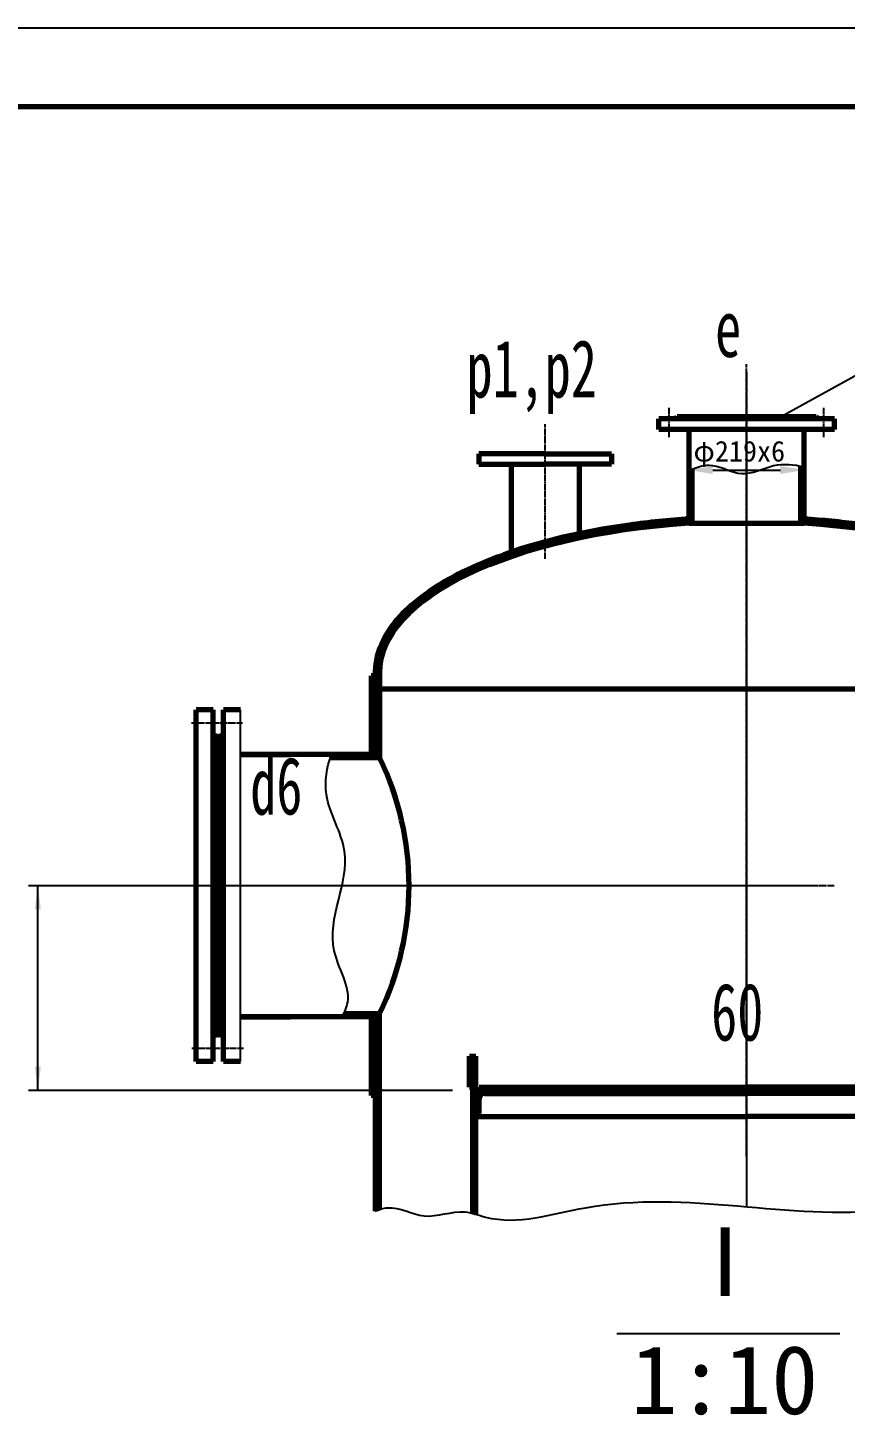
# Model space of a CAD drawing. Header units: millimetres. Extents: x -23892 to 57527, y -540 to 34444.
# Drawn here: x 7192 to 11313, y 25823 to 32814 of the extents above; entities that cross this region are included whole.
import ezdxf

# ---------------------------------------------------------------- set-up
doc = ezdxf.new("R2010")
doc.units = ezdxf.units.MM
doc.linetypes.add('EB_DASHDOT', pattern=[39, 30, -3, 3, -3])
doc.layers.get('0').update_dxf_attribs({"lineweight": 0})
for name, color, linetype, lineweight in [('CAXA0', 7, 'Continuous', 70), ('CAXA1', 1, 'EB_DASHDOT', 25), ('CAXA3', 7, 'Continuous', 25), ('CAXA4', 3, 'Continuous', 25)]:
    doc.layers.add(name, color=color, linetype=linetype, lineweight=lineweight)
doc.styles.get("Standard").update_dxf_attribs({"font": ''})
doc.styles.add('UserTxtStyle1', font='', dxfattribs={"width": 0.667})
doc.styles.get('Standard').set_extended_font_data('FangSong')
doc.styles.get('UserTxtStyle1').set_extended_font_data('FangSong')

msp = doc.modelspace()

# ---------------------------------------------------------------- hatches: boundary and pattern name
at = {"layer": 'CAXA0', "linetype": 'Continuous', "lineweight": 25}
for color, points in [(0, [(10978.9137, 30842.9826), (10978.7917, 30844.5337), (10978.4284, 30846.0465), (10977.8331, 30847.484), (10977.0201, 30848.8105), (10976.0097, 30849.9936), (10974.8266, 30851.004), (10973.5, 30851.817), (10972.0626, 30852.4124), (10970.5498, 30852.7756), (10968.9987, 30852.8976), (10967.4477, 30852.7756), (10965.9348, 30852.4124), (10964.4974, 30851.817), (10963.1708, 30851.004), (10961.9877, 30849.9936), (10960.9773, 30848.8105), (10960.1644, 30847.484), (10959.569, 30846.0465), (10959.2058, 30844.5337), (10959.0837, 30842.9826), (10959.2058, 30841.4316), (10959.569, 30839.9187), (10960.1644, 30838.4813), (10960.9773, 30837.1547), (10961.9877, 30835.9717), (10963.1708, 30834.9612), (10964.4974, 30834.1483), (10965.9348, 30833.5529), (10967.4477, 30833.1897), (10968.9987, 30833.0676), (10970.5498, 30833.1897), (10972.0626, 30833.5529), (10973.5, 30834.1483), (10974.8266, 30834.9612), (10976.0097, 30835.9717), (10977.0201, 30837.1547), (10977.8331, 30838.4813), (10978.4284, 30839.9187), (10978.7917, 30841.4316)]), (3, [(7243.603, 28491.0468), (7258.4755, 28372.0667), (7228.7305, 28372.0667)]), (3, [(7243.603, 27459.8899), (7258.4755, 27578.87), (7228.7305, 27578.87)])]:
    msp.add_hatch(color=color, dxfattribs=at).paths.add_polyline_path(points, flags=0)

# ---------------------------------------------------------------- linework, layer by layer
at = {"lineweight": 70}
for p, q in [((9800.5144, 30667.4358), (9466.4806, 30667.4358)), ((9466.4806, 30667.4358), (9466.4806, 30614.6254)), ((9800.5144, 30667.4358), (10134.5482, 30667.4358)), ((10134.5482, 30667.4358), (10134.5482, 30614.6254)), ((9466.4806, 30614.6254), (9800.5144, 30614.6254)), ((9628.7795, 30614.6254), (9628.7795, 30168.0624)), ((10134.5482, 30614.6254), (9800.5144, 30614.6254)), ((9972.2493, 30614.6254), (9972.2493, 30243.0151))]:
    msp.add_line(p, q, dxfattribs=at)
for start_param, end_param in [(4.869462646, 6.283185307), (3.141592654, 4.555315315)]:
    msp.add_ellipse((10816.0635, 29564.5169), major_axis=(-1850.8026, 0), ratio=0.411896361, start_param=start_param, end_param=end_param, dxfattribs=at)
for points, knots in [([(10526.5451, 30338.6485), (10424.6913, 30332.0346), (10324.1508, 30321.9444), (10040.5958, 30282.8948), (9864.6706, 30245.1411), (9549.3503, 30148.7688), (9410.0034, 30090.1872), (9181.1617, 29957.2329), (9091.6004, 29882.9), (8993.9608, 29753.3474), (8967.9286, 29701.2827), (8947.6203, 29620.4502), (8944.1088, 29592.4854), (8944.1088, 29564.5169)], [4.868717437, 4.868717437, 4.868717437, 4.868717437, 5.035046871, 5.035046871, 5.350759583, 5.350759583, 5.666472296, 5.666472296, 5.982185008, 5.982185008, 6.180068093, 6.180068093, 6.283185307, 6.283185307, 6.283185307, 6.283185307]), ([(12688.0181, 29564.5169), (12688.0181, 29607.2209), (12679.8057, 29649.8968), (12647.6151, 29733.4142), (12623.6748, 29774.2628), (12529.8486, 29892.9097), (12437.886, 29966.6587), (12204.7114, 30098.2184), (12063.4432, 30155.9839), (11744.9611, 30250.5257), (11567.7968, 30287.2666), (11291.1764, 30323.6096), (11198.9308, 30332.589), (11105.5819, 30338.6484)], [3.141592654, 3.141592654, 3.141592654, 3.141592654, 3.299037981, 3.299037981, 3.456483308, 3.456483308, 3.772196021, 3.772196021, 4.087908733, 4.087908733, 4.403621446, 4.403621446, 4.556060804, 4.556060804, 4.556060804, 4.556060804])]:
    msp.add_open_spline(points, degree=3, knots=knots, dxfattribs=at)
at = {"layer": 'CAXA0', "linetype": 'Continuous', "lineweight": 70}
for p, q in [((1621.9579, 32417.7475), (23791.9295, 32417.7475)), ((10373.1928, 30790.1026), (10373.1928, 30842.9826)), ((11258.9341, 30842.9826), (10373.1928, 30842.9826)), ((10455.157, 30842.9826), (10465.733, 30853.5586)), ((11166.394, 30853.5586), (10465.733, 30853.5586)), ((11176.97, 30842.9826), (11166.394, 30853.5586)), ((11258.9341, 30790.1026), (11258.9341, 30842.9826)), ((11258.9341, 30790.1026), (10373.1928, 30790.1026)), ((10526.5451, 30317.4708), (10526.5451, 30790.1026)), ((11105.5819, 30317.4708), (11105.5819, 30790.1026)), ((10542.4091, 30317.4708), (10542.4091, 30590.1516)), ((11089.7179, 30317.4708), (11089.7179, 30604.9864)), ((10526.5451, 30317.4708), (11105.5819, 30317.4708)), ((8944.1088, 29548.6528), (8922.9568, 29548.6528)), ((8922.9568, 29548.6528), (8922.9568, 29152.0523)), ((8944.1088, 29564.5169), (8944.1088, 29152.0523)), ((8965.2608, 29564.5169), (8965.2608, 29136.1883)), ((8965.2608, 29483.3519), (12666.8661, 29483.3519)), ((8126.6774, 29376.7926), (8042.0693, 29376.7926)), ((8042.0693, 27605.3101), (8042.0693, 29376.7926)), ((8126.6774, 27605.3101), (8126.6774, 29376.7926)), ((8179.5575, 27605.3101), (8179.5575, 29376.7926)), ((8264.1656, 29376.7926), (8179.5575, 29376.7926)), ((8146.5074, 29244.5924), (8127.1817, 29244.5924)), ((8153.1175, 27744.1203), (8153.1175, 29237.9824)), ((8179.5564, 29244.5924), (8159.7275, 29244.5924)), ((8264.1656, 29152.0523), (8517.4203, 29152.0523)), ((8965.2608, 29152.0523), (8264.1656, 29152.0523)), ((8965.2608, 29136.1883), (8717.1891, 29136.1883)), ((8264.1656, 27830.0504), (8517.4203, 27830.0504)), ((8965.2608, 27830.0504), (8264.1656, 27830.0504)), ((8965.2608, 27845.9144), (8785.2222, 27845.9144)), ((8922.9568, 27830.0504), (8922.9568, 27433.4498)), ((8944.1088, 27830.0504), (8944.1088, 26850.471)), ((8965.2608, 26859.1503), (8965.2608, 27845.9144)), ((8146.5074, 27737.5103), (8126.5545, 27737.5103)), ((8179.5894, 27737.5103), (8159.7275, 27737.5103)), ((9420.0295, 27631.7501), (9451.7575, 27631.7501)), ((9420.0295, 27475.7539), (9420.0295, 27631.7501)), ((9435.8935, 26839.7498), (9435.8935, 27631.7501)), ((9451.7575, 26835.3997), (9451.7575, 27631.7501)), ((8126.6774, 27605.3101), (8042.0693, 27605.3101)), ((8264.1656, 27605.3101), (8179.5575, 27605.3101)), ((8944.1088, 27433.4498), (8922.9568, 27433.4498)), ((9420.0295, 27475.7539), (9435.8935, 27475.7539)), ((9451.7575, 27459.8899), (10816.0635, 27459.8899)), ((9467.6215, 27475.7539), (10816.0635, 27475.7539)), ((9467.6215, 27459.8899), (9467.6215, 27475.7539)), ((9467.6215, 27343.5537), (9467.6215, 27417.5858)), ((9494.0616, 27444.0258), (10816.0635, 27444.0258)), ((12164.5054, 27475.7539), (10816.0635, 27475.7539)), ((12180.3694, 27459.8899), (10816.0635, 27459.8899)), ((12138.0654, 27444.0258), (10816.0635, 27444.0258)), ((9451.7575, 27327.6897), (10816.0635, 27327.6897)), ((12666.8661, 27327.6897), (10816.0635, 27327.6897))]:
    msp.add_line(p, q, dxfattribs=at)
at = {"layer": 'CAXA0', "color": 0, "linetype": 'Continuous', "lineweight": 25}
for p, q in [((10968.9987, 30842.9826), (12376.266, 31623.4423)), ((10526.5451, 30572.6143), (10542.4091, 30588.4783)), ((10526.5451, 30549.5906), (10542.4091, 30565.4546)), ((11089.7179, 30601.5509), (11092.4764, 30604.3094)), ((11089.7179, 30578.5272), (11105.5819, 30594.3912)), ((11089.7179, 30565.9352), (11105.5819, 30581.7992)), ((11089.7179, 30542.9115), (11105.5819, 30558.7755)), ((10526.5451, 30536.9985), (10542.4091, 30552.8626)), ((10526.5451, 30513.9749), (10542.4091, 30529.8389)), ((10526.5451, 30501.3828), (10542.4091, 30517.2468)), ((10526.5451, 30478.3591), (10542.4091, 30494.2231)), ((11089.7179, 30530.3194), (11105.5819, 30546.1834)), ((11089.7179, 30507.2957), (11105.5819, 30523.1597)), ((11089.7179, 30494.7037), (11105.5819, 30510.5677)), ((11089.7179, 30471.68), (11105.5819, 30487.544)), ((10526.5451, 30465.7671), (10542.4091, 30481.6311)), ((10526.5451, 30442.7434), (10542.4091, 30458.6074)), ((10526.5451, 30430.1513), (10542.4091, 30446.0153)), ((10526.5451, 30407.1276), (10542.4091, 30422.9917)), ((11089.7179, 30459.0879), (11105.5819, 30474.9519)), ((11089.7179, 30436.0642), (11105.5819, 30451.9283)), ((11089.7179, 30423.4722), (11105.5819, 30439.3362)), ((11089.7179, 30400.4485), (11105.5819, 30416.3125)), ((10526.5451, 30394.5356), (10542.4091, 30410.3996)), ((10526.5451, 30371.5119), (10542.4091, 30387.3759)), ((10526.5451, 30358.9198), (10542.4091, 30374.7838)), ((10526.5451, 30335.8961), (10542.4091, 30351.7602)), ((11089.7179, 30387.8564), (11105.5819, 30403.7204)), ((11089.7179, 30364.8327), (11105.5819, 30380.6968)), ((11089.7179, 30352.2407), (11105.5819, 30368.1047)), ((11089.7179, 30329.217), (11105.5819, 30345.081)), ((10526.5451, 30323.3041), (10542.4091, 30339.1681)), ((11090.5637, 30317.4708), (11105.5819, 30332.4889)), ((8944.1088, 29519.5154), (8922.9568, 29540.6675)), ((8944.1088, 29496.4917), (8922.9568, 29517.6438)), ((8944.1088, 29483.8997), (8922.9568, 29505.0517)), ((8944.1088, 29532.1075), (8927.5634, 29548.6528)), ((8944.1088, 29562.0491), (8946.5765, 29564.5169)), ((8944.1088, 29539.0255), (8965.2608, 29560.1775)), ((8944.1088, 29526.4334), (8965.2608, 29547.5854)), ((8944.1088, 29503.4097), (8965.2608, 29524.5617)), ((8944.1088, 29490.8176), (8965.2608, 29511.9697)), ((8944.1088, 29460.876), (8922.9568, 29482.028)), ((8944.1088, 29448.2839), (8922.9568, 29469.436)), ((8944.1088, 29425.2603), (8922.9568, 29446.4123)), ((8944.1088, 29467.794), (8965.2608, 29488.946)), ((8944.1088, 29455.2019), (8965.2608, 29476.3539)), ((8944.1088, 29432.1782), (8965.2608, 29453.3302)), ((8944.1088, 29419.5862), (8965.2608, 29440.7382)), ((8944.1088, 29412.6682), (8922.9568, 29433.8202)), ((8944.1088, 29389.6445), (8922.9568, 29410.7965)), ((8944.1088, 29377.0524), (8922.9568, 29398.2045)), ((8944.1088, 29354.0288), (8922.9568, 29375.1808)), ((8944.1088, 29396.5625), (8965.2608, 29417.7145)), ((8944.1088, 29383.9704), (8965.2608, 29405.1224)), ((8944.1088, 29360.9467), (8965.2608, 29382.0988)), ((8944.1088, 29348.3547), (8965.2608, 29369.5067)), ((8944.1088, 29341.4367), (8922.9568, 29362.5887)), ((8944.1088, 29318.413), (8922.9568, 29339.565)), ((8944.1088, 29305.8209), (8922.9568, 29326.973)), ((8944.1088, 29282.7973), (8922.9568, 29303.9493)), ((8944.1088, 29325.331), (8965.2608, 29346.483)), ((8944.1088, 29312.7389), (8965.2608, 29333.8909)), ((8944.1088, 29289.7152), (8965.2608, 29310.8673)), ((8944.1088, 29277.1232), (8965.2608, 29298.2752)), ((8944.1088, 29270.2052), (8922.9568, 29291.3572)), ((8944.1088, 29247.1815), (8922.9568, 29268.3336)), ((8944.1088, 29234.5895), (8922.9568, 29255.7415)), ((8944.1088, 29211.5658), (8922.9568, 29232.7178)), ((8944.1088, 29254.0995), (8965.2608, 29275.2515)), ((8944.1088, 29241.5074), (8965.2608, 29262.6594)), ((8944.1088, 29218.4837), (8965.2608, 29239.6358)), ((8944.1088, 29205.8917), (8965.2608, 29227.0437)), ((8944.1088, 29198.9737), (8922.9568, 29220.1257)), ((8944.1088, 29175.95), (8922.9568, 29197.1021)), ((8944.1088, 29163.358), (8922.9568, 29184.51)), ((8932.3908, 29152.0523), (8922.9568, 29161.4863)), ((8944.1088, 29182.868), (8965.2608, 29204.02)), ((8944.1088, 29170.2759), (8965.2608, 29191.428)), ((8948.9088, 29152.0523), (8965.2608, 29168.4043)), ((8961.5009, 29152.0523), (8965.2608, 29155.8122)), ((8718.0664, 29138.8582), (8731.2605, 29152.0523)), ((8726.6141, 29136.1883), (8742.4781, 29152.0523)), ((8737.8316, 29136.1883), (8753.6956, 29152.0523)), ((8749.0492, 29136.1883), (8764.9132, 29152.0523)), ((8760.2667, 29136.1883), (8776.1308, 29152.0523)), ((8771.4843, 29136.1883), (8787.3483, 29152.0523)), ((8782.7018, 29136.1883), (8798.5659, 29152.0523)), ((8793.9194, 29136.1883), (8809.7834, 29152.0523)), ((8805.137, 29136.1883), (8821.001, 29152.0523)), ((8816.3545, 29136.1883), (8832.2185, 29152.0523)), ((8827.5721, 29136.1883), (8843.4361, 29152.0523)), ((8838.7896, 29136.1883), (8854.6537, 29152.0523)), ((8850.0072, 29136.1883), (8865.8712, 29152.0523)), ((8861.2248, 29136.1883), (8877.0888, 29152.0523)), ((8872.4423, 29136.1883), (8888.3063, 29152.0523)), ((8883.6599, 29136.1883), (8899.5239, 29152.0523)), ((8894.8774, 29136.1883), (8910.7414, 29152.0523)), ((8906.095, 29136.1883), (8921.959, 29152.0523)), ((8917.3125, 29136.1883), (8933.1766, 29152.0523)), ((8928.5301, 29136.1883), (8944.3941, 29152.0523)), ((8939.7477, 29136.1883), (8955.6117, 29152.0523)), ((8950.9652, 29136.1883), (8965.2608, 29150.4839)), ((8962.1828, 29136.1883), (8965.2608, 29139.2663)), ((8777.8007, 27830.0504), (8793.6647, 27845.9144)), ((8789.0183, 27830.0504), (8804.8823, 27845.9144)), ((8800.2358, 27830.0504), (8816.0998, 27845.9144)), ((8811.4534, 27830.0504), (8827.3174, 27845.9144)), ((8822.6709, 27830.0504), (8838.535, 27845.9144)), ((8833.8885, 27830.0504), (8849.7525, 27845.9144)), ((8845.1061, 27830.0504), (8860.9701, 27845.9144)), ((8856.3236, 27830.0504), (8872.1876, 27845.9144)), ((8867.5412, 27830.0504), (8883.4052, 27845.9144)), ((8878.7587, 27830.0504), (8894.6228, 27845.9144)), ((8889.9763, 27830.0504), (8905.8403, 27845.9144)), ((8901.1938, 27830.0504), (8917.0579, 27845.9144)), ((8912.4114, 27830.0504), (8928.2754, 27845.9144)), ((8923.629, 27830.0504), (8939.493, 27845.9144)), ((8944.1088, 27809.9596), (8924.018, 27830.0504)), ((8934.8465, 27830.0504), (8950.7105, 27845.9144)), ((8944.1088, 27822.5517), (8936.6101, 27830.0504)), ((8944.1088, 27816.8776), (8957.2816, 27830.0504)), ((8946.0641, 27830.0504), (8961.9281, 27845.9144)), ((8957.2816, 27830.0504), (8965.2608, 27838.0296)), ((8944.1088, 27786.9359), (8922.9568, 27808.0879)), ((8944.1088, 27774.3438), (8922.9568, 27795.4959)), ((8944.1088, 27751.3202), (8922.9568, 27772.4722)), ((8944.1088, 27738.7281), (8922.9568, 27759.8801)), ((8944.1088, 27793.8539), (8965.2608, 27815.0059)), ((8944.1088, 27781.2618), (8965.2608, 27802.4138)), ((8944.1088, 27758.2381), (8965.2608, 27779.3902)), ((8944.1088, 27745.6461), (8965.2608, 27766.7981)), ((8944.1088, 27715.7044), (8922.9568, 27736.8564)), ((8944.1088, 27703.1123), (8922.9568, 27724.2644)), ((8944.1088, 27680.0887), (8922.9568, 27701.2407)), ((8944.1088, 27667.4966), (8922.9568, 27688.6486)), ((8944.1088, 27722.6224), (8965.2608, 27743.7744)), ((8944.1088, 27710.0303), (8965.2608, 27731.1823)), ((8944.1088, 27687.0066), (8965.2608, 27708.1587)), ((8944.1088, 27674.4146), (8965.2608, 27695.5666)), ((8944.1088, 27644.4729), (8922.9568, 27665.625)), ((8944.1088, 27631.8809), (8922.9568, 27653.0329)), ((8944.1088, 27608.8572), (8922.9568, 27630.0092)), ((8944.1088, 27596.2651), (8922.9568, 27617.4171)), ((8944.1088, 27651.3909), (8965.2608, 27672.5429)), ((8944.1088, 27638.7988), (8965.2608, 27659.9508)), ((8944.1088, 27615.7751), (8965.2608, 27636.9272)), ((8944.1088, 27603.1831), (8965.2608, 27624.3351)), ((9420.0295, 27616.099), (9435.6805, 27631.7501)), ((9420.0295, 27628.6911), (9423.0885, 27631.7501)), ((9435.8935, 27608.9394), (9451.7575, 27624.8034)), ((8944.1088, 27573.2414), (8922.9568, 27594.3935)), ((8944.1088, 27560.6494), (8922.9568, 27581.8014)), ((8944.1088, 27537.6257), (8922.9568, 27558.7777)), ((8944.1088, 27580.1594), (8965.2608, 27601.3114)), ((8944.1088, 27567.5673), (8965.2608, 27588.7194)), ((8944.1088, 27544.5436), (8965.2608, 27565.6957)), ((8944.1088, 27531.9516), (8965.2608, 27553.1036)), ((9420.0295, 27593.0754), (9435.8935, 27608.9394)), ((9420.0295, 27580.4833), (9435.8935, 27596.3473)), ((9420.0295, 27557.4596), (9435.8935, 27573.3236)), ((9420.0295, 27544.8676), (9428.9139, 27553.752)), ((9428.9139, 27553.752), (9435.8935, 27560.7316)), ((9435.8935, 27596.3473), (9451.7575, 27612.2113)), ((9435.8935, 27573.3236), (9451.7575, 27589.1877)), ((9435.8935, 27560.7316), (9451.7575, 27576.5956)), ((9435.8935, 27537.7079), (9451.7575, 27553.5719)), ((8944.1088, 27525.0336), (8922.9568, 27546.1856)), ((8944.1088, 27502.0099), (8922.9568, 27523.162)), ((8944.1088, 27489.4179), (8922.9568, 27510.5699)), ((8944.1088, 27466.3942), (8922.9568, 27487.5462)), ((8944.1088, 27508.9279), (8965.2608, 27530.0799)), ((8944.1088, 27496.3358), (8965.2608, 27517.4879)), ((8944.1088, 27473.3122), (8965.2608, 27494.4642)), ((8944.1088, 27460.7201), (8965.2608, 27481.8721)), ((9420.0295, 27521.8439), (9435.8935, 27537.7079)), ((9420.0295, 27509.2518), (9435.8935, 27525.1158)), ((9420.0295, 27486.2281), (9435.8935, 27502.0921)), ((9422.1473, 27475.7539), (9435.8935, 27489.5001)), ((9435.8935, 27525.1158), (9451.7575, 27540.9798)), ((9435.8935, 27502.0921), (9451.7575, 27517.9562)), ((9435.8935, 27489.5001), (9451.7575, 27505.3641)), ((9435.8935, 27466.4764), (9451.7575, 27482.3404)), ((8944.1088, 27453.8021), (8922.9568, 27474.9542)), ((8941.4374, 27433.4498), (8922.9568, 27451.9305)), ((8928.8453, 27433.4498), (8922.9568, 27439.3384)), ((8944.1088, 27437.6964), (8965.2608, 27458.8484)), ((8944.1088, 27425.1043), (8965.2608, 27446.2564)), ((8944.1088, 27402.0807), (8965.2608, 27423.2327)), ((8944.1088, 27389.4886), (8965.2608, 27410.6406)), ((9435.8935, 27453.8843), (9451.7575, 27469.7484)), ((9435.8935, 27430.8607), (9451.7575, 27446.7247)), ((9435.8935, 27418.2686), (9451.7575, 27434.1326)), ((9435.8935, 27395.2449), (9451.7575, 27411.1089)), ((9474.1463, 27434.9771), (9451.7575, 27457.3659)), ((9469.4034, 27427.1279), (9451.7575, 27444.7739)), ((9467.6215, 27405.8861), (9451.7575, 27421.7502)), ((9467.6215, 27393.2941), (9451.7575, 27409.1581)), ((9467.6215, 27462.5887), (9480.7867, 27475.7539)), ((9488.6757, 27443.4715), (9472.2573, 27459.8899)), ((9477.5148, 27459.8899), (9493.3788, 27475.7539)), ((9500.7133, 27444.0258), (9484.8493, 27459.8899)), ((9500.5385, 27459.8899), (9516.4025, 27475.7539)), ((9523.737, 27444.0258), (9507.873, 27459.8899)), ((9513.1305, 27459.8899), (9528.9945, 27475.7539)), ((9536.3291, 27444.0258), (9520.4651, 27459.8899)), ((9536.1542, 27459.8899), (9552.0182, 27475.7539)), ((9559.3528, 27444.0258), (9543.4887, 27459.8899)), ((9548.7463, 27459.8899), (9564.6103, 27475.7539)), ((9571.5612, 27444.4094), (9556.0808, 27459.8899)), ((9571.7699, 27459.8899), (9587.634, 27475.7539)), ((9583.3727, 27455.6216), (9579.1045, 27459.8899)), ((9584.362, 27459.8899), (9600.226, 27475.7539)), ((9607.3857, 27459.8899), (9623.2497, 27475.7539)), ((9619.9778, 27459.8899), (9635.8418, 27475.7539)), ((9643.0014, 27459.8899), (9658.8655, 27475.7539)), ((9655.5935, 27459.8899), (9671.4575, 27475.7539)), ((9678.6172, 27459.8899), (9694.4812, 27475.7539)), ((9691.2093, 27459.8899), (9707.0733, 27475.7539)), ((9714.2329, 27459.8899), (9730.097, 27475.7539)), ((9726.825, 27459.8899), (9742.689, 27475.7539)), ((9749.8487, 27459.8899), (9765.7127, 27475.7539)), ((9762.4407, 27459.8899), (9778.3048, 27475.7539)), ((9785.4644, 27459.8899), (9801.3284, 27475.7539)), ((9798.0565, 27459.8899), (9813.9205, 27475.7539)), ((9821.0802, 27459.8899), (9836.9442, 27475.7539)), ((9833.6722, 27459.8899), (9849.5363, 27475.7539)), ((9856.6959, 27459.8899), (9872.5599, 27475.7539)), ((9869.288, 27459.8899), (9885.152, 27475.7539)), ((9892.3117, 27459.8899), (9908.1757, 27475.7539)), ((9904.9037, 27459.8899), (9920.7678, 27475.7539)), ((9927.9274, 27459.8899), (9943.7914, 27475.7539)), ((9940.5195, 27459.8899), (9956.3835, 27475.7539)), ((9963.5432, 27459.8899), (9979.4072, 27475.7539)), ((9976.1352, 27459.8899), (9991.9993, 27475.7539)), ((9999.1589, 27459.8899), (10015.0229, 27475.7539)), ((10011.751, 27459.8899), (10027.615, 27475.7539)), ((10034.7747, 27459.8899), (10050.6387, 27475.7539)), ((10047.3667, 27459.8899), (10063.2307, 27475.7539)), ((10070.3904, 27459.8899), (10086.2544, 27475.7539)), ((10082.9825, 27459.8899), (10098.8465, 27475.7539)), ((10106.0061, 27459.8899), (10121.8702, 27475.7539)), ((10118.5982, 27459.8899), (10134.4622, 27475.7539)), ((10141.6219, 27459.8899), (10157.4859, 27475.7539)), ((10154.214, 27459.8899), (10170.078, 27475.7539)), ((10177.2376, 27459.8899), (10193.1017, 27475.7539)), ((10189.8297, 27459.8899), (10205.6937, 27475.7539)), ((10212.8534, 27459.8899), (10228.7174, 27475.7539)), ((10225.4455, 27459.8899), (10241.3095, 27475.7539)), ((10248.4691, 27459.8899), (10264.3332, 27475.7539)), ((10261.0612, 27459.8899), (10276.9252, 27475.7539)), ((10284.0849, 27459.8899), (10299.9489, 27475.7539)), ((10296.6769, 27459.8899), (10312.541, 27475.7539)), ((10319.7006, 27459.8899), (10335.5646, 27475.7539)), ((10332.2927, 27459.8899), (10348.1567, 27475.7539)), ((10355.3164, 27459.8899), (10371.1804, 27475.7539)), ((10367.9084, 27459.8899), (10383.7725, 27475.7539)), ((10390.9321, 27459.8899), (10406.7961, 27475.7539)), ((10403.5242, 27459.8899), (10419.3882, 27475.7539)), ((10426.5479, 27459.8899), (10442.4119, 27475.7539)), ((10439.1399, 27459.8899), (10455.004, 27475.7539)), ((10462.1636, 27459.8899), (10478.0276, 27475.7539)), ((10474.7557, 27459.8899), (10490.6197, 27475.7539)), ((10497.7794, 27459.8899), (10513.6434, 27475.7539)), ((10510.3714, 27459.8899), (10526.2355, 27475.7539)), ((10533.3951, 27459.8899), (10549.2591, 27475.7539)), ((10545.9872, 27459.8899), (10561.8512, 27475.7539)), ((10569.0109, 27459.8899), (10584.8749, 27475.7539)), ((10581.6029, 27459.8899), (10597.4669, 27475.7539)), ((10604.6266, 27459.8899), (10620.4906, 27475.7539)), ((10617.2187, 27459.8899), (10633.0827, 27475.7539)), ((10640.2423, 27459.8899), (10656.1064, 27475.7539)), ((10652.8344, 27459.8899), (10668.6984, 27475.7539)), ((10675.8581, 27459.8899), (10691.7221, 27475.7539)), ((10688.4502, 27459.8899), (10704.3142, 27475.7539)), ((10711.4738, 27459.8899), (10727.3379, 27475.7539)), ((10724.0659, 27459.8899), (10739.9299, 27475.7539)), ((10747.0896, 27459.8899), (10762.9536, 27475.7539)), ((10759.6817, 27459.8899), (10775.5457, 27475.7539)), ((10782.7053, 27459.8899), (10798.5694, 27475.7539)), ((10795.2974, 27459.8899), (10811.1614, 27475.7539)), ((10818.3211, 27459.8899), (10834.1851, 27475.7539)), ((10830.9131, 27459.8899), (10846.7772, 27475.7539)), ((10853.9368, 27459.8899), (10869.8008, 27475.7539)), ((10866.5289, 27459.8899), (10882.3929, 27475.7539)), ((10889.5526, 27459.8899), (10905.4166, 27475.7539)), ((10902.1446, 27459.8899), (10918.0087, 27475.7539)), ((10925.1683, 27459.8899), (10941.0323, 27475.7539)), ((10937.7604, 27459.8899), (10953.6244, 27475.7539)), ((10960.7841, 27459.8899), (10976.6481, 27475.7539)), ((10973.3761, 27459.8899), (10989.2402, 27475.7539)), ((10996.3998, 27459.8899), (11012.2638, 27475.7539)), ((11008.9919, 27459.8899), (11024.8559, 27475.7539)), ((11032.0156, 27459.8899), (11047.8796, 27475.7539)), ((11044.6076, 27459.8899), (11060.4717, 27475.7539)), ((11067.6313, 27459.8899), (11083.4953, 27475.7539)), ((11080.2234, 27459.8899), (11096.0874, 27475.7539)), ((11103.2471, 27459.8899), (11119.1111, 27475.7539)), ((11115.8391, 27459.8899), (11131.7031, 27475.7539)), ((11138.8628, 27459.8899), (11154.7268, 27475.7539)), ((11151.4549, 27459.8899), (11167.3189, 27475.7539)), ((11174.4785, 27459.8899), (11190.3426, 27475.7539)), ((11187.0706, 27459.8899), (11202.9346, 27475.7539)), ((11210.0943, 27459.8899), (11225.9583, 27475.7539)), ((11222.6864, 27459.8899), (11238.5504, 27475.7539)), ((11245.71, 27459.8899), (11261.5741, 27475.7539)), ((11258.3021, 27459.8899), (11274.1661, 27475.7539)), ((11281.3258, 27459.8899), (11297.1898, 27475.7539)), ((11293.9179, 27459.8899), (11309.7819, 27475.7539)), ((8944.1088, 27366.4649), (8965.2608, 27387.6169)), ((8944.1088, 27353.8728), (8965.2608, 27375.0249)), ((8944.1088, 27330.8492), (8965.2608, 27352.0012)), ((8944.1088, 27318.2571), (8965.2608, 27339.4091)), ((9435.8935, 27382.6528), (9451.7575, 27398.5169)), ((9435.8935, 27359.6292), (9451.7575, 27375.4932)), ((9435.8935, 27347.0371), (9451.7575, 27362.9011)), ((9435.8935, 27324.0134), (9451.7575, 27339.8774)), ((9467.6215, 27370.2704), (9451.7575, 27386.1344)), ((9467.6215, 27357.6783), (9451.7575, 27373.5424)), ((9465.9033, 27336.3729), (9451.7575, 27350.5187)), ((9459.803, 27329.8812), (9451.7575, 27337.9266)), ((8944.1088, 27295.2334), (8965.2608, 27316.3854)), ((8944.1088, 27282.6414), (8965.2608, 27303.7934)), ((8944.1088, 27259.6177), (8965.2608, 27280.7697)), ((8944.1088, 27247.0256), (8965.2608, 27268.1776)), ((9435.8935, 27311.4213), (9451.7575, 27327.2854)), ((9435.8935, 27288.3977), (9451.7575, 27304.2617)), ((9435.8935, 27275.8056), (9451.7575, 27291.6696)), ((9435.8935, 27252.7819), (9451.7575, 27268.6459)), ((8944.1088, 27224.0019), (8965.2608, 27245.154)), ((8944.1088, 27211.4099), (8965.2608, 27232.5619)), ((8944.1088, 27188.3862), (8965.2608, 27209.5382)), ((9435.8935, 27240.1899), (9451.7575, 27256.0539)), ((9435.8935, 27217.1662), (9451.7575, 27233.0302)), ((9435.8935, 27204.5741), (9451.7575, 27220.4381)), ((9435.8935, 27181.5504), (9451.7575, 27197.4145)), ((8944.1088, 27175.7941), (8965.2608, 27196.9461)), ((8944.1088, 27152.7704), (8965.2608, 27173.9225)), ((8944.1088, 27140.1784), (8965.2608, 27161.3304)), ((8944.1088, 27117.1547), (8965.2608, 27138.3067)), ((9435.8935, 27168.9584), (9451.7575, 27184.8224)), ((9435.8935, 27145.9347), (9451.7575, 27161.7987)), ((9435.8935, 27133.3426), (9451.7575, 27149.2066)), ((8944.1088, 27104.5626), (8965.2608, 27125.7146)), ((8944.1088, 27081.5389), (8965.2608, 27102.691)), ((8944.1088, 27068.9469), (8965.2608, 27090.0989)), ((8944.1088, 27045.9232), (8965.2608, 27067.0752)), ((9435.8935, 27110.3189), (9451.7575, 27126.183)), ((9435.8935, 27097.7269), (9451.7575, 27113.5909)), ((9435.8935, 27074.7032), (9451.7575, 27090.5672)), ((9435.8935, 27062.1111), (9451.7575, 27077.9751)), ((8944.1088, 27033.3311), (8965.2608, 27054.4832)), ((8944.1088, 27010.3074), (8965.2608, 27031.4595)), ((8944.1088, 26997.7154), (8965.2608, 27018.8674)), ((8944.1088, 26974.6917), (8965.2608, 26995.8437)), ((9435.8935, 27039.0874), (9451.7575, 27054.9515)), ((9435.8935, 27026.4954), (9451.7575, 27042.3594)), ((9435.8935, 27003.4717), (9451.7575, 27019.3357)), ((9435.8935, 26990.8796), (9451.7575, 27006.7436)), ((8944.1088, 26962.0996), (8965.2608, 26983.2517)), ((8944.1088, 26939.076), (8965.2608, 26960.228)), ((8944.1088, 26926.4839), (8965.2608, 26947.6359)), ((8944.1088, 26903.4602), (8965.2608, 26924.6122)), ((9435.8935, 26967.8559), (9451.7575, 26983.72)), ((9435.8935, 26955.2639), (9451.7575, 26971.1279)), ((9435.8935, 26932.2402), (9451.7575, 26948.1042)), ((9435.8935, 26919.6481), (9451.7575, 26935.5122)), ((8944.1088, 26890.8681), (8965.2608, 26912.0202)), ((8944.1088, 26867.8445), (8965.2608, 26888.9965)), ((8944.1088, 26855.2524), (8965.2608, 26876.4044)), ((9435.8935, 26896.6245), (9451.7575, 26912.4885)), ((9435.8935, 26884.0324), (9451.7575, 26899.8964)), ((9435.8935, 26861.0087), (9451.7575, 26876.8727)), ((9435.8935, 26848.4166), (9451.7575, 26864.2807)), ((9447.1607, 26836.6602), (9451.7575, 26841.257))]:
    msp.add_line(p, q, dxfattribs=at)
at = {"layer": 'CAXA0', "color": 3, "linetype": 'Continuous', "lineweight": 25}
for p, q in [((11051.4405, 28491.0468), (7196.0109, 28491.0468)), ((7243.603, 27459.8899), (7243.603, 28491.0468)), ((9332.7773, 27459.8899), (7196.0109, 27459.8899))]:
    msp.add_line(p, q, dxfattribs=at)
at = {"layer": 'CAXA0', "linetype": 'Continuous', "lineweight": 70}
for centre, radius, start, end in [((8146.5074, 29237.9824), 6.61, 0, 90), ((8159.7275, 29237.9824), 6.61, 90, 180), ((7645.6615, 28491.0513), 1468.8581, 333.94652346, 26.05347654), ((8146.5074, 27744.1203), 6.61, 270, 0), ((8159.7275, 27744.1203), 6.61, 180, 270), ((9494.0616, 27417.5858), 26.44, 90, 180), ((9568.0937, 27459.8899), 15.864, 270, 0), ((9451.7575, 27343.5537), 15.864, 270, 0)]:
    msp.add_arc(centre, radius, start, end, dxfattribs=at)
at = {"layer": 'CAXA1', "color": 1, "linetype": 'EB_DASHDOT', "lineweight": 25}
for p, q in [((10816.0635, 27127.2886), (10816.0635, 31118.7565)), ((10816.0635, 31078.6347), (10816.0635, 26873.5714)), ((10426.0729, 30752.0075), (10426.0729, 30901.8014)), ((11206.054, 30752.0075), (11206.054, 30901.8014)), ((10816.0635, 30730.7846), (10816.0635, 26873.5714)), ((8275.7938, 29310.6925), (8018.7768, 29310.6925)), ((11170.4206, 28491.0468), (7227.958, 28491.0468)), ((11256.6572, 28491.0513), (7645.6615, 28491.0513)), ((8280.0618, 27671.4102), (8019.0802, 27671.4102))]:
    msp.add_line(p, q, dxfattribs=at)
at = {"layer": 'CAXA1', "color": 1, "lineweight": 25}
msp.add_line((9800.5144, 30137.4461), (9800.5144, 30816.4363), dxfattribs=at)
at = {"layer": 'CAXA1', "color": 3, "linetype": 'EB_DASHDOT', "lineweight": 25}
msp.add_line((9408.6216, 27553.752), (9459.7803, 27553.752), dxfattribs=at)
at = {"layer": 'CAXA3', "linetype": 'Continuous', "lineweight": 25}
msp.add_line((630.4565, 32814.3481), (24188.5301, 32814.3481), dxfattribs=at)
at = {"layer": 'CAXA3', "color": 7, "linetype": 'Continuous', "lineweight": 25}
msp.add_line((8264.1656, 27605.3101), (8264.1656, 29376.7926), dxfattribs=at)
for points, knots in [([(10526.5451, 30582.6448), (10564.1097, 30601.6484), (10656.1676, 30628.8302), (10794.8688, 30535.6256), (10946.1993, 30624.1953), (11054.8817, 30614.5061), (11105.5819, 30601.0932)], [0, 0, 0, 0, 3.065513491, 6.937122257, 11.170001258, 15.060110223, 15.060110223, 15.060110223, 15.060110223]), ([(8776.4526, 27830.0504), (8790.4432, 27853.6429), (8837.1934, 27963.0161), (8640.4507, 28237.0532), (8880.6781, 28607.0157), (8670.5951, 28914.8023), (8699.776, 29086.1398), (8722.4021, 29152.0523)], [0, 0, 0, 0, 2.024313551, 8.832104135, 21.634289872, 29.277037521, 34.404019273, 34.404019273, 34.404019273, 34.404019273]), ([(8944.1088, 26850.471), (8964.2687, 26859.852), (9046.5973, 26886.4123), (9194.9227, 26791.1891), (9364.8333, 26869.8765), (9627.7168, 26766.6724), (10347.9547, 27014.7667), (11303.9192, 26714.9479), (12191.7164, 27024.3681), (12579.0491, 26946.6442), (12688.0181, 26914.2957)], [0, 0, 0, 0, 1.645255773, 6.414912024, 11.644884942, 14.338751829, 27.157944407, 65.802871595, 86.863592392, 95.400205063, 95.400205063, 95.400205063, 95.400205063])]:
    msp.add_open_spline(points, degree=3, knots=knots, dxfattribs=at)
at = {"layer": 'CAXA4', "color": 3, "linetype": 'Continuous', "lineweight": 25}
for p, q in [((10526.5451, 30671.1224), (10526.5451, 30537.9227)), ((11105.5819, 30671.1224), (11105.5819, 30537.9227)), ((10645.5252, 30585.5147), (10986.6017, 30585.5147)), ((10161.2292, 26234.9732), (11285.8115, 26234.9732))]:
    msp.add_line(p, q, dxfattribs=at)
for points in [[(10645.5252, 30605.3448), (10645.5252, 30565.6847), (10526.5451, 30585.5147)], [(10986.6017, 30605.3448), (10986.6017, 30565.6847), (11105.5819, 30585.5147)]]:
    msp.add_solid(points, dxfattribs=at)

# ---------------------------------------------------------------- texts
at = {"layer": 'CAXA4', "color": 3, "lineweight": 25, "style": 'UserTxtStyle1', "width": 0.667}
for s, height, p in [('e', 289.5184, (10657.2029, 31155.3562)), ('p1,p2', 289.51841, (9404.4385, 30951.6774)), ('d6', 289.51841, (8314.1611, 28849.8404)), ('60', 289.51841, (10637.5376, 27710.4809))]:
    msp.add_text(s, height=height, dxfattribs=at).set_placement(p)
at = {"layer": 'CAXA4', "color": 3, "lineweight": 25}
for s, height, p in [('φ219x6', 104.10765, (10548.3581, 30628.5914)), ('Ⅰ', 347.0255, (10470.6614, 26422.8627)), ('1:10', 347.0255, (10232.4284, 25828.4576))]:
    msp.add_text(s, height=height, dxfattribs=at).set_placement(p)

doc.saveas('drawing.dxf')
